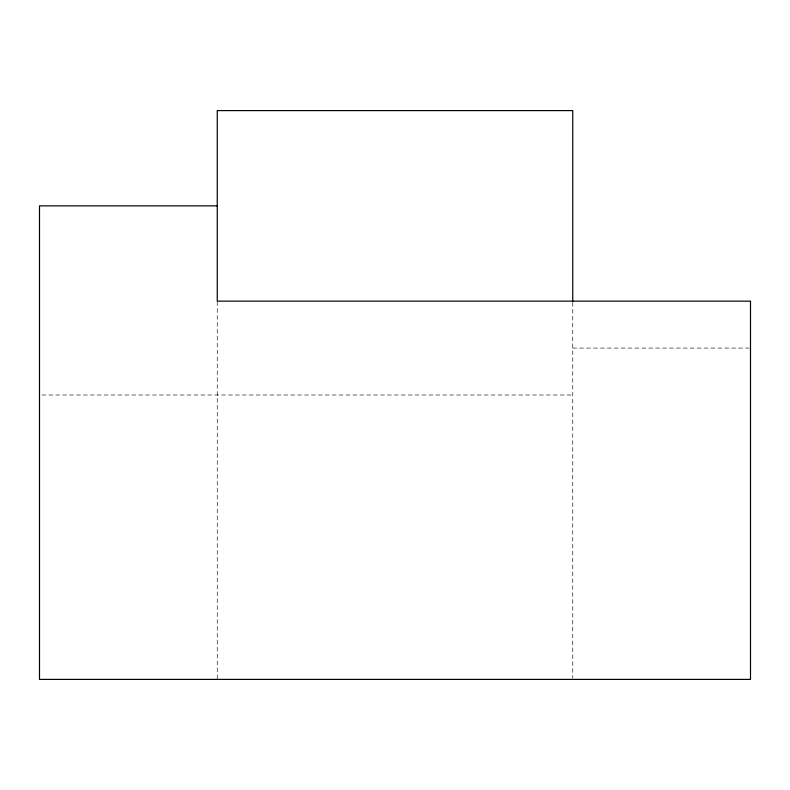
<?xml version="1.0" encoding="UTF-8"?>
<svg xmlns="http://www.w3.org/2000/svg" width="790" height="790" viewBox="0 0 790 790"><rect width="100%" height="100%" fill="white"/><g stroke="black" fill="none" stroke-linecap="round" stroke-linejoin="round"><path stroke-width="0.59" stroke-dasharray="3.95 2.96" d="M572.75 348.074L749.266 348.074M41.949 395L572.75 395M572.75 302.353L572.75 678.166M217.25 301.662L217.25 679.4"/><path stroke-width="1.19" d="M217.25 205.874L39.5 205.874L39.5 679.4L750.5 679.4L750.5 301.148L217.25 301.148L217.25 110.6L572.75 110.6L572.75 301.316"/></g></svg>
